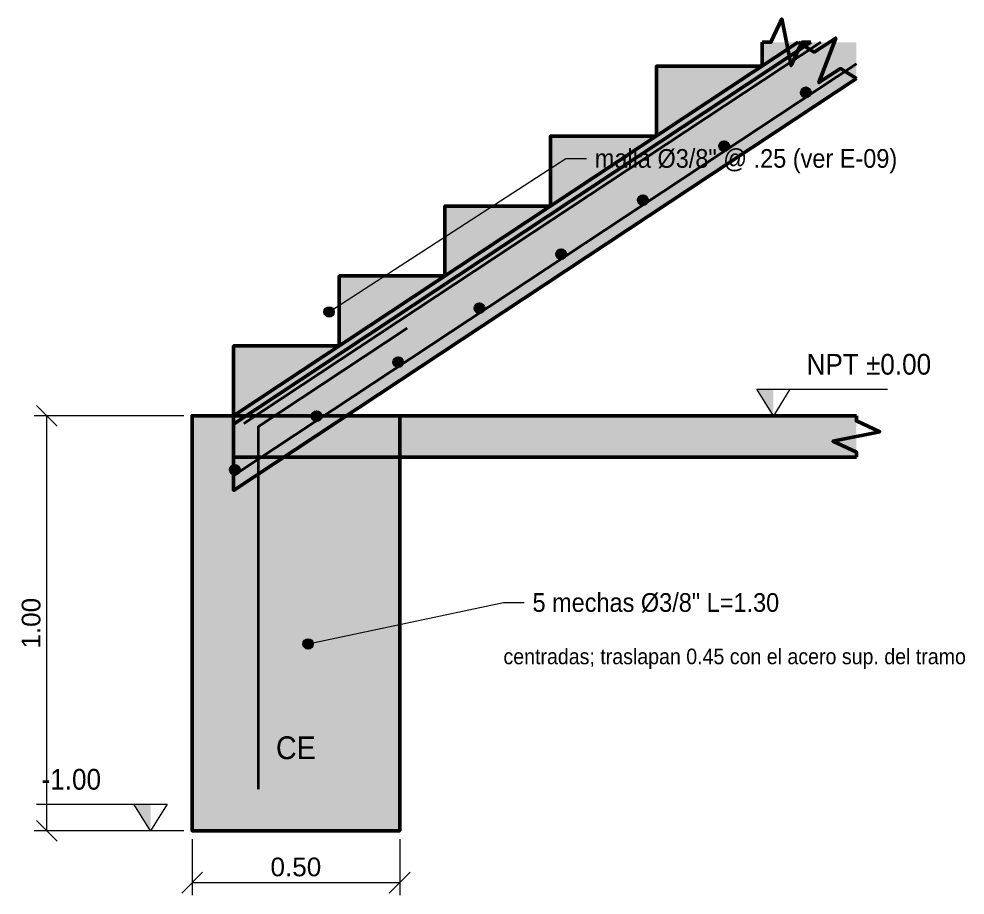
# Model space of a CAD drawing. Header units: metres. Extents: x -2 to 410, y -3 to 21.
# Drawn here: x 305.583 to 307.862, y -1.155 to 0.956 of the extents above; entities that cross this region are included whole.
import ezdxf
from ezdxf.enums import TextEntityAlignment as Align

# ---------------------------------------------------------------- set-up
doc = ezdxf.new("R2010")
doc.units = ezdxf.units.M
for name, color, linetype, lineweight in [('E-ACERO', 1, 'Continuous', 35), ('E-ACERO-TXT', 7, 'Continuous', 18), ('E-CORTE', 7, 'Continuous', 50), ('E-CORTE-ACH', 254, 'Continuous', 0), ('E-COTA', 7, 'Continuous', 13), ('E-NIVEL', 7, 'Continuous', 18), ('E-TITULO', 7, 'Continuous', 35)]:
    doc.layers.add(name, color=color, linetype=linetype, lineweight=lineweight)
doc.styles.add('ARIAL', font='arial.ttf')
doc.dimstyles.new('COTA25', dxfattribs={"dimtxt": 0.045, "dimasz": 0.03, "dimexe": 0.03, "dimexo": 0.02, "dimgap": 0.015, "dimtad": 1, "dimzin": 0, "dimdsep": 46, "dimtxsty": 'ARIAL', "dimtsz": 0.025, "dimcen": 2.5, "dimclrd": 7, "dimclre": 7, "dimclrt": 7, "dimazin": 3, "dimtfac": 1, "dimtmove": 2, "dimatfit": 3, "dimlwd": 13, "dimlwe": 13})

msp = doc.modelspace()

# ---------------------------------------------------------------- hatches: boundary and pattern name
at = {"layer": 'E-ACERO'}
h = msp.add_hatch(color=256, dxfattribs=at)
edge = h.paths.add_edge_path()
edge.add_arc((307.4783, 0.7792), 0.0113, 0, 360)
h = msp.add_hatch(color=256, dxfattribs=at)
edge = h.paths.add_edge_path()
edge.add_arc((307.2819, 0.6492), 0.0113, 0, 360)
h = msp.add_hatch(color=256, dxfattribs=at)
edge = h.paths.add_edge_path()
edge.add_arc((307.0854, 0.5192), 0.0113, 0, 360)
h = msp.add_hatch(color=256, dxfattribs=at)
edge = h.paths.add_edge_path()
edge.add_arc((306.889, 0.3893), 0.0113, 0, 360)
h = msp.add_hatch(color=256, dxfattribs=at)
edge = h.paths.add_edge_path()
edge.add_arc((306.6925, 0.2593), 0.0113, 0, 360)
h = msp.add_hatch(color=256, dxfattribs=at)
edge = h.paths.add_edge_path()
edge.add_arc((306.4961, 0.1293), 0.0113, 0, 360)
h = msp.add_hatch(color=256, dxfattribs=at)
edge = h.paths.add_edge_path()
edge.add_arc((306.2996, -0.0007), 0.0113, 0, 360)
h = msp.add_hatch(color=256, dxfattribs=at)
edge = h.paths.add_edge_path()
edge.add_arc((306.1031, -0.1307), 0.0113, 0, 360)
at = {"layer": 'E-ACERO-TXT'}
h = msp.add_hatch(color=256, dxfattribs=at)
edge = h.paths.add_edge_path()
edge.add_arc((306.33, 0.25), 0.0125, 0, 360)
h = msp.add_hatch(color=256, dxfattribs=at)
edge = h.paths.add_edge_path()
edge.add_arc((306.2793, -0.55), 0.0125, 0, 360)
at = {"layer": 'E-CORTE-ACH'}
for points in [[(306.1, -0.0123), (306.1, 0), (306.1, 0.0651), (306.1, 0.1684), (306.1983, 0.1684), (306.3545, 0.1684), (306.3545, 0.2335), (306.3545, 0.3368), (306.4529, 0.3368), (306.6091, 0.3368), (306.6091, 0.4019), (306.6091, 0.5053), (306.7074, 0.5053), (306.8636, 0.5053), (306.8636, 0.5703), (306.8636, 0.6737), (306.962, 0.6737), (307.1182, 0.6737), (307.1182, 0.7388), (307.1182, 0.8421), (307.2165, 0.8421), (307.3727, 0.8421), (307.3727, 0.9), (307.4905, 0.9), (307.1818, 0.6958), (306.1, -0.02)], [(306.1, 0), (307.4602, 0.9), (307.6, 0.9), (307.6, 0.8126), (306.1, -0.1799), (306.1, -0.1104)], [(306, -0.46), (306, 0), (306.27, 0), (306.5, 0), (306.5, -0.54), (306.5, -1), (306.27, -1), (306, -1)], [(306.1, -0.1), (306.1, -0.0612), (306.1, 0), (307.6, 0), (307.6, -0.1)]]:
    msp.add_hatch(color=256, dxfattribs=at).paths.add_polyline_path(points)
at = {"layer": 'E-NIVEL'}
for points in [[(307.4, 0), (307.36, 0.064), (307.4, 0.064)], [(305.9, -1), (305.86, -0.936), (305.9, -0.936)]]:
    msp.add_hatch(color=7, dxfattribs=at).paths.add_polyline_path(points)

# ---------------------------------------------------------------- linework, layer by layer
at = {"layer": 'E-ACERO'}
for points in [[(306.125, -0.0191), (307.5142, 0.9)], [(306.1084, -0.1386), (307.6, 0.8483)], [(306.1598, -0.9), (306.1598, -0.0262), (306.5184, 0.2111)]]:
    msp.add_lwpolyline(points, dxfattribs=at)
for centre in [(307.4783, 0.7792), (307.2819, 0.6492), (307.0854, 0.5192), (306.889, 0.3893), (306.6925, 0.2593), (306.4961, 0.1293), (306.2996, -0.0007), (306.1031, -0.1307)]:
    msp.add_circle(centre, 0.0113, dxfattribs=at)
at = {"layer": 'E-ACERO-TXT'}
for points in [[(306.33, 0.25), (306.9, 0.62), (306.95, 0.62)], [(306.2793, -0.55), (306.75, -0.45), (306.8, -0.45)]]:
    msp.add_lwpolyline(points, dxfattribs=at)
for centre in [(306.33, 0.25), (306.2793, -0.55)]:
    msp.add_circle(centre, 0.0125, dxfattribs=at)
at = {"layer": 'E-CORTE'}
for points in [[(307.3727, 0.8999), (307.394, 0.8999), (307.4203, 0.9562), (307.4428, 0.8437), (307.469, 0.8999), (307.4903, 0.8999)], [(306.1, -0.0123), (306.1, 0), (306.1, 0.0651), (306.1, 0.1684), (306.1983, 0.1684), (306.3545, 0.1684), (306.3545, 0.2335), (306.3545, 0.3368), (306.4529, 0.3368), (306.6091, 0.3368), (306.6091, 0.4019), (306.6091, 0.5053), (306.7074, 0.5053), (306.8636, 0.5053), (306.8636, 0.5703), (306.8636, 0.6737), (306.962, 0.6737), (307.1182, 0.6737), (307.1182, 0.7388), (307.1182, 0.8421), (307.2165, 0.8421), (307.3727, 0.8421), (307.3727, 0.8999)], [(307.4903, 0.8999), (307.1818, 0.6958), (306.1, -0.02), (306.1, -0.0123)], [(306.1, 0), (307.4601, 0.8999)], [(307.4601, 0.8999), (307.4982, 0.8761), (307.5502, 0.9099), (307.5097, 0.8026), (307.5618, 0.8364), (307.5999, 0.8126)], [(307.5999, 0.8126), (306.1, -0.1799), (306.1, -0.1104), (306.1, 0)], [(306, -0.46), (306, 0), (306.27, 0), (306.5, 0), (306.5, -0.54), (306.5, -1), (306.27, -1), (306, -1), (306, -0.46)], [(306.1, -0.1), (306.1, -0.0612), (306.1, 0), (307.5999, 0)], [(307.5999, 0), (307.5999, -0.0125), (307.6561, -0.0387), (307.5436, -0.0613), (307.5999, -0.0875), (307.5999, -0.1)], [(307.5999, -0.1), (306.1, -0.1)]]:
    msp.add_lwpolyline(points, dxfattribs=at)
at = {"layer": 'E-NIVEL'}
for p, q in [((307.36, 0.064), (307.675, 0.064)), ((305.625, -0.936), (305.94, -0.936))]:
    msp.add_line(p, q, dxfattribs=at)
for points in [[(307.4, 0), (307.36, 0.064), (307.44, 0.064)], [(305.9, -1), (305.86, -0.936), (305.94, -0.936)]]:
    msp.add_lwpolyline(points, close=True, dxfattribs=at)

# ---------------------------------------------------------------- texts
at = {"layer": 'E-ACERO-TXT', "style": 'ARIAL', "width": 0.9}
for s, height, p in [('malla Ø3/8" @ .25 (ver E-09)', 0.045, (306.97, 0.62)), ('5 mechas Ø3/8" L=1.30', 0.045, (306.82, -0.45)), ('centradas; traslapan 0.45 con el acero sup. del tramo', 0.0375, (306.75, -0.58))]:
    msp.add_text(s, height=height, dxfattribs=at).set_placement(p, align=Align.MIDDLE_LEFT)
at = {"layer": 'E-NIVEL', "style": 'ARIAL', "width": 0.9}
for s, p in [('NPT ±0.00', (307.48, 0.084)), ('-1.00', (305.6375, -0.916))]:
    msp.add_text(s, height=0.05, dxfattribs=at).set_placement(p, align=Align.BOTTOM_LEFT)
at = {"layer": 'E-TITULO', "style": 'ARIAL', "width": 0.9}
msp.add_text('CE', height=0.055, dxfattribs=at).set_placement((306.25, -0.8), align=Align.MIDDLE_CENTER)

# ---------------------------------------------------------------- dimensions: what is measured, and where the dimension line sits
at = {"layer": 'E-COTA'}
msp.add_linear_dim(base=(305.65, -1), p1=(306, -1), p2=(306, 0), angle=90, dimstyle='COTA25', override={"dimdec": 2}, dxfattribs=at).render()
msp.add_linear_dim(base=(306, -1.125), p1=(306, -1), p2=(306.5, -1), dimstyle='COTA25', override={"dimdec": 2}, dxfattribs=at).render()

doc.saveas('drawing.dxf')
